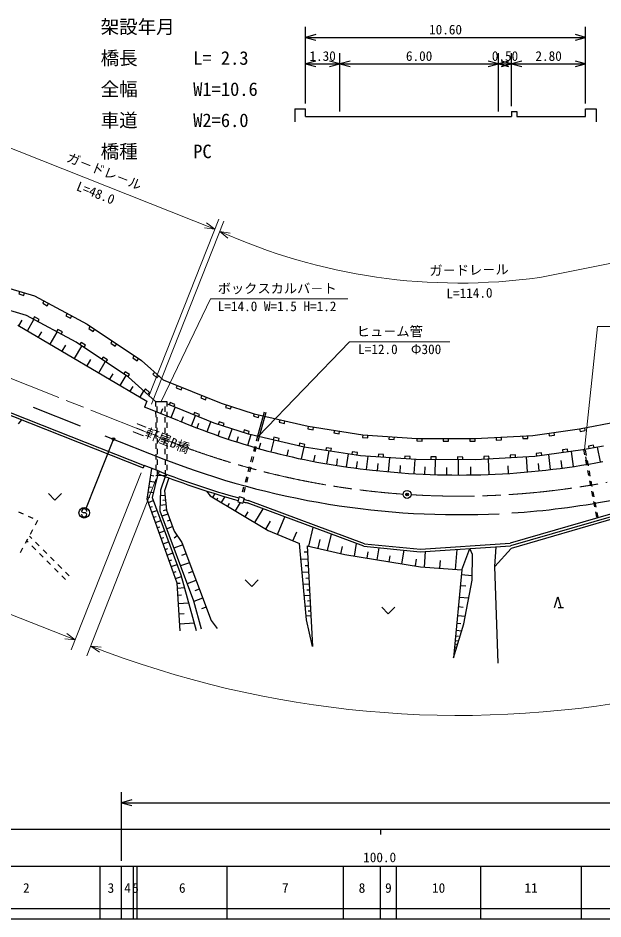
# Model space of a CAD drawing. Units: millimetres, scale not verified, with parts at other scales. Extents: x 0 to 700000, y -47500 to 447500.
# Drawn here: x 99432 to 210088, y 188000 to 358456 of the extents above; entities that cross this region are included whole.
import ezdxf
from ezdxf.enums import TextEntityAlignment as Align

# ---------------------------------------------------------------- set-up
doc = ezdxf.new("R2010")
doc.units = ezdxf.units.MM
doc.header["$LTSCALE"] = 1000
doc.header["$PDMODE"] = 32
doc.header["$PDSIZE"] = 500
doc.linetypes.add('CHAIN', pattern=[18.5, 12, -1.5, 3.5, -1.5])
doc.layers.add('作業ﾚｲﾔ1', color=7, linetype='Continuous', lineweight=25)
doc.layers.add('作業ﾚｲﾔ3', color=7, linetype='Continuous', lineweight=25)
doc.styles.add('@ＭＳ ゴシック', font='')
doc.styles.add('ＭＳ ゴシック', font='')
doc.styles.get('@ＭＳ ゴシック').set_extended_font_data('@MS Gothic')
doc.styles.get('ＭＳ ゴシック').set_extended_font_data('MS Gothic')

msp = doc.modelspace()

# ---------------------------------------------------------------- linework, layer by layer
at = {"layer": '作業ﾚｲﾔ1', "lineweight": 13}
for p, q in [((136692, 318514), (92988, 335804)), ((124184, 286898), (137428, 320373)), ((124673, 285414), (138358, 320006)), ((136692, 318514), (135086, 319706)), ((134705, 318743), (136692, 318514)), ((139576, 317770), (137602, 318096)), ((137602, 318096), (139148, 316827)), ((198115, 309372), (230264, 315838)), ((135840, 305328), (126513, 285932)), ((135840, 305328), (161840, 305328)), ((209052, 300121), (206577, 276826)), ((209052, 300121), (228052, 300121)), ((162134, 297204), (144884, 279305)), ((162134, 297204), (181134, 297204)), ((122753, 272408), (109510, 238933)), ((125573, 271293), (112476, 237774)), ((110245, 240793), (62822, 259554)), ((108259, 241022), (110245, 240793)), ((110245, 240793), (108639, 241985)), ((115192, 239415), (113204, 239636)), ((113204, 239636), (114815, 238451))]:
    msp.add_line(p, q, dxfattribs=at)
at = {"layer": '作業ﾚｲﾔ1'}
for p, q in [((83391, 311545), (102547, 305894)), ((101017, 302175), (81913, 307811)), ((99696, 306735), (99555, 306256)), ((99555, 306256), (100514, 305973)), ((100514, 305973), (100655, 306453)), ((102547, 305894), (112496, 300537)), ((104332, 304933), (104095, 304493)), ((104095, 304493), (104976, 304019)), ((104976, 304019), (105213, 304459)), ((110434, 297105), (101017, 302175)), ((102546, 301920), (102309, 301480)), ((103426, 301446), (102546, 301920)), ((108735, 302563), (108498, 302122)), ((108498, 302122), (109378, 301648)), ((109378, 301648), (109615, 302089)), ((99398, 300360), (123816, 285968)), ((99593, 300246), (100214, 301300)), ((101201, 299297), (102445, 301407)), ((103189, 301006), (103426, 301446)), ((112496, 300537), (122798, 293670)), ((113102, 300134), (112824, 299718)), ((103311, 298054), (103932, 299109)), ((105501, 296763), (106842, 299039)), ((106948, 299549), (106711, 299109)), ((107829, 299075), (106948, 299549)), ((107592, 298635), (107829, 299075)), ((112824, 299718), (113656, 299163)), ((113656, 299163), (113934, 299579)), ((120344, 290498), (110434, 297105)), ((111354, 297093), (111076, 296677)), ((112186, 296538), (111354, 297093)), ((117262, 297360), (116985, 296944)), ((116985, 296944), (117817, 296389)), ((117817, 296389), (118094, 296805)), ((107777, 295422), (108447, 296560)), ((110140, 294029), (111524, 296378)), ((111908, 296122), (112186, 296538)), ((112489, 292645), (113181, 293819)), ((114707, 291337), (115942, 293432)), ((115514, 294319), (115236, 293903)), ((116346, 293764), (115514, 294319)), ((116069, 293348), (116346, 293764)), ((121422, 294587), (121145, 294171)), ((121145, 294171), (121977, 293616)), ((121977, 293616), (122254, 294032)), ((122798, 293670), (126878, 290027)), ((75698, 292100), (123121, 273338)), ((75882, 292565), (123305, 273803)), ((119674, 291546), (119397, 291130)), ((120506, 290991), (119674, 291546)), ((116803, 290102), (117420, 291150)), ((118782, 288935), (119884, 290805)), ((120229, 290575), (120506, 290991)), ((125463, 285929), (120344, 290498)), ((125294, 291441), (124962, 291068)), ((124962, 291068), (125708, 290402)), ((125708, 290402), (126040, 290775)), ((126878, 290027), (137892, 285577)), ((120651, 287834), (121202, 288768)), ((123558, 288299), (123225, 287926)), ((124304, 287634), (123558, 288299)), ((129546, 288949), (129358, 288485)), ((129358, 288485), (130286, 288111)), ((130286, 288111), (130473, 288574)), ((122521, 286732), (123225, 287926)), ((123971, 287261), (124304, 287634)), ((134182, 287076), (133994, 286612)), ((133994, 286612), (134921, 286238)), ((134921, 286238), (135109, 286701)), ((102289, 284806), (111216, 281275)), ((123816, 285968), (123375, 284852)), ((129884, 282277), (123375, 284852)), ((125463, 285929), (127563, 285935)), ((125463, 285929), (125466, 284929)), ((125769, 283930), (125766, 284930)), ((127269, 283935), (127266, 284935)), ((127563, 285935), (127566, 284935)), ((136532, 281812), (127564, 285435)), ((128198, 285719), (128011, 285255)), ((129125, 285344), (128198, 285719)), ((128406, 282848), (129177, 284784)), ((128938, 284880), (129125, 285344)), ((137892, 285577), (144083, 283600)), ((138843, 285273), (138691, 284797)), ((138691, 284797), (139643, 284492)), ((139643, 284492), (139795, 284969)), ((125469, 283929), (125473, 282929)), ((126470, 283619), (126855, 284587)), ((127569, 283935), (127572, 282935)), ((130332, 282080), (130714, 283039)), ((132249, 281317), (133013, 283234)), ((132834, 283845), (132646, 283382)), ((133761, 283471), (132834, 283845)), ((133574, 283007), (133761, 283471)), ((144083, 283600), (143969, 283113)), ((143969, 283113), (144943, 282886)), ((144083, 283600), (154330, 281209)), ((145989, 283912), (144741, 279339)), ((144943, 282886), (145057, 283373)), ((146279, 283833), (145034, 279270)), ((100116, 282439), (99466, 281679)), ((125476, 281929), (125479, 280929)), ((125776, 281930), (125773, 282930)), ((127276, 281935), (127272, 282935)), ((127576, 281936), (127579, 280936)), ((133311, 280891), (133658, 281830)), ((135188, 280197), (135882, 282074)), ((143019, 279741), (136532, 281812)), ((137455, 282042), (137303, 281566)), ((138408, 281738), (137455, 282042)), ((138255, 281261), (138408, 281738)), ((148952, 282464), (148839, 281977)), ((148839, 281977), (149812, 281749)), ((149812, 281749), (149926, 282236)), ((205656, 280725), (212884, 282121)), ((125482, 279929), (125486, 278929)), ((125782, 279930), (125779, 280930)), ((127282, 279935), (127279, 280935)), ((127582, 279936), (127586, 278936)), ((137303, 279427), (137633, 280408)), ((139264, 278768), (139923, 280729)), ((142218, 280521), (142066, 280045)), ((143171, 280217), (142218, 280521)), ((142923, 277615), (143552, 279687)), ((143019, 279741), (143171, 280217)), ((153569, 277279), (143019, 279741)), ((154330, 281209), (154253, 280715)), ((154253, 280715), (155242, 280562)), ((154330, 281209), (164637, 279617)), ((155242, 280562), (155318, 281056)), ((159271, 280446), (159195, 279952)), ((159195, 279952), (160183, 279799)), ((160183, 279799), (160259, 280293)), ((164637, 279617), (164603, 279118)), ((164637, 279617), (174888, 278934)), ((165601, 279052), (165634, 279551)), ((196797, 279477), (205656, 280725)), ((199843, 279906), (199912, 279411)), ((199912, 279411), (200902, 279551)), ((200902, 279551), (200833, 280046)), ((205656, 280725), (205751, 280234)), ((205751, 280234), (206733, 280424)), ((206733, 280424), (206638, 280915)), ((117421, 278658), (112326, 265780)), ((115865, 279435), (127021, 275021)), ((125489, 277929), (125492, 276929)), ((125789, 277930), (125786, 278930)), ((127289, 277935), (127286, 278935)), ((127589, 277936), (127592, 276936)), ((140851, 278244), (141166, 279280)), ((144741, 279339), (144478, 278374)), ((145034, 279270), (144771, 278306)), ((145040, 276984), (145340, 278114)), ((147298, 276384), (147899, 278642)), ((147840, 279129), (147726, 278642)), ((148813, 278902), (147840, 279129)), ((148700, 278415), (148813, 278902)), ((152709, 277993), (152595, 277506)), ((153683, 277766), (152709, 277993)), ((164603, 279118), (165601, 279052)), ((169626, 279285), (169592, 278786)), ((169592, 278786), (170590, 278719)), ((170590, 278719), (170623, 279218)), ((174888, 278934), (174886, 278434)), ((174886, 278434), (175886, 278430)), ((174888, 278934), (185892, 278895)), ((175886, 278430), (175888, 278930)), ((179888, 278916), (179886, 278416)), ((179886, 278416), (180886, 278413)), ((180886, 278413), (180888, 278913)), ((184888, 278898), (184886, 278398)), ((184886, 278398), (185886, 278395)), ((185886, 278395), (185888, 278895)), ((185892, 278895), (196797, 279477)), ((189882, 279108), (189909, 278609)), ((189909, 278609), (190908, 278662)), ((190908, 278662), (190881, 279161)), ((194875, 279375), (194902, 278875)), ((194902, 278875), (195901, 278929)), ((195901, 278929), (195874, 279428)), ((125795, 275930), (125792, 276930)), ((127295, 275935), (127292, 276935)), ((144215, 277409), (143952, 276445)), ((144507, 277341), (144244, 276376)), ((150346, 275639), (150620, 276780)), ((153066, 275034), (153536, 277287)), ((153569, 277279), (153683, 277766)), ((164198, 275638), (153569, 277279)), ((157724, 277143), (157648, 276649)), ((158713, 276991), (157724, 277143)), ((157836, 274117), (158270, 276553)), ((158636, 276496), (158713, 276991)), ((162666, 276380), (162590, 275886)), ((163654, 276228), (162666, 276380)), ((163578, 275733), (163654, 276228)), ((206282, 276774), (197183, 275492)), ((198448, 276175), (197458, 276036)), ((198518, 275680), (198448, 276175)), ((203399, 276873), (202409, 276733)), ((202409, 276733), (202479, 276238)), ((203469, 276378), (203399, 276873)), ((204539, 273621), (204131, 276471)), ((210169, 277457), (206282, 276774)), ((206428, 276800), (206616, 275817)), ((206942, 275712), (206754, 276694)), ((208322, 277640), (207337, 277467)), ((207337, 277467), (207424, 276975)), ((208409, 277148), (208322, 277640)), ((209588, 274481), (209031, 277272)), ((125495, 275929), (125499, 274929)), ((125802, 273930), (125799, 274930)), ((127302, 273935), (127299, 274935)), ((127595, 275936), (127599, 274936)), ((143688, 275480), (143425, 274515)), ((143981, 275412), (143718, 274447)), ((155400, 274551), (155617, 275769)), ((159716, 273822), (159897, 275050)), ((161595, 273527), (161957, 275984)), ((163475, 273289), (163622, 274534)), ((174748, 274934), (164198, 275638)), ((165356, 273051), (165648, 275541)), ((167596, 275912), (167563, 275413)), ((168594, 275846), (167596, 275912)), ((168561, 275347), (168594, 275846)), ((169500, 272623), (169759, 275267)), ((172585, 275580), (172552, 275081)), ((173583, 275513), (172585, 275580)), ((173550, 275014), (173583, 275513)), ((174391, 272251), (174573, 274946)), ((185992, 274894), (174748, 274934)), ((177549, 275424), (177547, 274924)), ((178549, 275421), (177549, 275424)), ((178327, 272078), (178434, 274921)), ((178547, 274921), (178549, 275421)), ((182549, 275407), (182547, 274907)), ((183549, 275403), (182549, 275407)), ((182740, 272007), (182762, 274906)), ((183547, 274903), (183549, 275403)), ((197183, 275492), (185992, 274894)), ((188517, 275530), (187518, 275477)), ((187518, 275477), (187545, 274977)), ((188584, 272108), (188431, 275025)), ((188543, 275031), (188517, 275530)), ((193510, 275797), (192511, 275743)), ((192511, 275743), (192538, 275244)), ((193536, 275297), (193510, 275797)), ((195833, 272582), (195600, 275408)), ((197458, 276036), (197528, 275541)), ((200179, 273034), (199859, 275869)), ((202363, 273298), (202171, 274730)), ((206805, 274835), (206993, 273853)), ((207070, 274010), (206831, 275437)), ((207319, 273748), (207130, 274730)), ((123305, 273803), (123121, 273338)), ((126106, 272695), (123305, 273803)), ((123871, 267435), (124763, 273226)), ((125502, 273929), (125505, 272929)), ((125808, 271930), (125805, 272930)), ((127308, 271935), (127305, 272935)), ((127602, 273936), (127605, 272936)), ((143162, 273550), (142899, 272586)), ((143454, 273482), (143191, 272517)), ((167426, 272815), (167568, 274152)), ((171696, 272433), (171787, 273781)), ((176358, 272140), (176421, 273550)), ((180533, 272012), (180556, 273407)), ((185101, 272023), (185067, 273524)), ((192212, 272291), (192121, 273712)), ((198017, 272779), (197869, 274203)), ((207181, 272871), (207369, 271889)), ((207695, 271783), (207507, 272765)), ((124565, 271941), (125131, 271854)), ((125808, 271930), (124788, 267752)), ((125508, 271929), (127608, 271936)), ((126106, 272695), (125929, 272227)), ((127239, 271722), (126384, 269122)), ((127941, 271457), (127148, 269004)), ((142635, 271621), (142372, 270656)), ((142928, 271553), (142664, 270588)), ((124231, 269776), (124702, 269704)), ((124390, 270808), (125493, 270638)), ((142109, 269691), (141846, 268727)), ((142401, 269623), (142138, 268658)), ((207558, 270907), (207746, 269925)), ((208072, 269819), (207883, 270801)), ((105169, 268475), (106419, 267225)), ((107669, 268475), (106419, 267225)), ((123935, 267853), (124367, 267786)), ((124086, 268836), (125017, 268692)), ((124788, 267752), (130254, 253117)), ((126384, 269122), (126256, 265249)), ((127236, 268128), (126348, 268039)), ((127148, 269004), (127511, 265376)), ((135098, 268969), (135791, 268049)), ((135791, 268049), (146762, 261517)), ((136276, 267761), (136714, 268496)), ((137011, 267322), (137231, 267690)), ((137937, 266771), (138630, 267935)), ((141260, 267909), (140996, 266944)), ((141260, 267909), (142224, 267646)), ((142224, 267646), (141961, 266681)), ((207934, 268943), (208123, 267961)), ((208448, 267855), (208260, 268837)), ((129513, 251530), (123871, 267435)), ((124088, 266823), (125012, 267151)), ((124416, 265899), (124878, 266063)), ((127413, 266352), (126289, 266240)), ((127325, 267240), (126822, 267190)), ((139101, 266078), (139447, 266660)), ((140565, 265207), (141515, 266803)), ((140996, 266944), (141961, 266681)), ((164876, 258507), (142787, 266719)), ((164989, 258999), (142939, 267196)), ((208311, 266978), (208499, 265996)), ((208825, 265891), (208637, 266873)), ((99500, 265061), (100411, 264649)), ((101322, 264236), (102233, 263824)), ((111563, 264990), (111463, 265108)), ((111807, 264851), (111563, 264990)), ((112108, 264848), (111807, 264851)), ((112353, 264737), (112108, 264848)), ((112459, 264600), (112353, 264737)), ((124749, 264959), (125704, 265298)), ((126256, 265249), (132633, 248175)), ((127793, 264597), (126654, 264184)), ((127490, 265434), (126916, 265226)), ((127511, 265376), (128962, 261368)), ((142406, 264110), (142955, 265031)), ((144248, 263014), (145790, 265603)), ((211944, 264722), (192517, 259085)), ((212063, 264236), (192604, 258589)), ((208687, 265014), (208876, 264032)), ((209201, 263926), (209013, 264909)), ((103145, 263411), (102673, 262531)), ((103144, 263411), (103145, 263411)), ((125088, 264004), (125565, 264174)), ((125432, 263033), (126419, 263383)), ((128206, 263457), (127636, 263251)), ((146322, 261778), (147206, 263263)), ((148533, 260772), (149918, 264068)), ((212182, 263750), (192743, 258109)), ((102199, 261650), (101726, 260769)), ((125782, 262046), (126276, 262221)), ((126138, 261043), (127158, 261404)), ((127534, 261827), (128646, 262242)), ((128962, 261368), (130413, 259226)), ((146762, 261517), (152696, 259023)), ((151445, 259549), (152163, 261258)), ((154451, 258551), (155288, 262072)), ((157972, 257714), (158706, 260801)), ((101253, 259888), (100780, 259008)), ((101361, 259282), (101079, 259564)), ((102045, 259989), (101634, 260400)), ((103459, 258575), (102752, 259282)), ((126500, 260023), (127010, 260204)), ((126868, 258986), (127922, 259360)), ((129568, 260475), (128958, 260062)), ((130413, 259226), (135942, 244473)), ((156211, 258132), (156604, 259784)), ((100306, 258127), (99833, 257246)), ((102776, 257868), (102069, 258575)), ((104873, 257161), (104166, 257868)), ((127242, 257932), (127769, 258119)), ((130587, 258761), (128914, 258134)), ((153993, 244611), (152696, 259023)), ((154206, 257414), (153551, 257380)), ((154143, 258624), (155140, 239574)), ((154143, 258624), (161274, 256929)), ((160499, 257113), (160829, 258501)), ((163058, 256643), (163442, 259040)), ((164876, 258507), (175532, 257462)), ((164989, 258999), (175540, 257964)), ((165456, 256258), (165648, 257457)), ((167375, 255951), (167740, 258227)), ((172066, 255199), (172477, 257762)), ((175532, 257462), (192604, 258589)), ((175540, 257964), (192517, 259085)), ((176307, 254579), (176533, 257528)), ((182204, 254125), (182497, 257922)), ((183366, 254036), (184892, 258080)), ((185411, 256929), (184892, 258080)), ((189615, 254675), (189911, 258411)), ((192743, 258109), (189615, 254675)), ((104191, 256455), (103484, 257161)), ((105606, 255041), (104898, 255748)), ((106287, 255747), (105580, 256454)), ((127622, 256860), (128711, 257247)), ((128009, 255771), (128553, 255964)), ((131215, 257088), (130378, 256774)), ((154275, 256105), (152965, 256036)), ((161274, 256929), (175586, 254635)), ((169651, 255586), (169833, 256724)), ((174629, 254788), (174835, 256069)), ((179256, 254352), (179369, 255827)), ((185361, 252091), (185411, 256929)), ((107021, 253627), (106313, 254334)), ((107701, 254332), (106994, 255039)), ((128401, 254664), (129527, 255063)), ((131843, 255412), (130165, 254783)), ((154341, 254843), (153732, 254811)), ((175586, 254635), (183366, 254036)), ((183366, 254036), (181820, 237380)), ((190240, 236419), (189615, 254675)), ((108435, 252214), (107728, 252921)), ((109116, 252918), (108408, 253625)), ((128801, 253538), (129363, 253738)), ((129200, 252413), (130336, 252816)), ((130254, 253117), (133110, 242608)), ((132471, 253735), (131632, 253420)), ((154404, 253626), (153188, 253562)), ((154466, 252453), (153900, 252424)), ((183289, 253203), (185370, 253010)), ((130113, 242537), (129513, 251530)), ((129514, 251524), (130090, 251562)), ((129574, 250617), (130909, 250706)), ((133100, 252055), (131419, 251425)), ((142382, 252152), (143632, 250902)), ((144882, 252152), (143632, 250902)), ((154525, 251323), (153394, 251264)), ((183096, 251122), (184136, 251025)), ((183765, 243813), (185361, 252091)), ((129663, 249282), (130330, 249327)), ((133730, 250374), (132890, 250059)), ((154637, 249183), (153587, 249128)), ((154582, 250233), (154057, 250206)), ((182891, 248915), (184716, 248746)), ((200941, 246958), (201541, 248958)), ((201541, 248958), (202141, 246958)), ((129770, 247678), (131697, 247807)), ((132633, 248175), (134075, 242870)), ((134361, 248691), (132666, 248056)), ((154741, 247195), (153765, 247144)), ((154690, 248171), (154202, 248145)), ((129898, 245751), (130862, 245815)), ((134996, 246996), (134148, 246679)), ((154790, 246254), (154337, 246230)), ((168227, 247002), (169477, 245752)), ((170727, 247002), (169477, 245752)), ((182721, 247090), (183634, 247005)), ((201641, 246958), (202641, 246958)), ((130027, 243824), (132731, 244004)), ((135942, 244473), (137082, 242953)), ((154838, 245347), (153931, 245300)), ((155140, 239574), (153993, 244611)), ((181820, 237380), (183765, 243813)), ((182431, 243960), (183173, 243891)), ((182569, 245444), (184053, 245306)), ((182307, 242621), (183375, 242522)), ((182129, 240703), (182806, 240640)), ((182208, 241553), (182742, 241503)), ((182016, 239486), (182445, 239446)), ((182066, 240025), (182404, 239994)), ((40000, 205000), (579000, 205000)), ((168000, 205000), (168000, 204000)), ((68000, 198000), (579000, 198000)), ((115000, 188000), (115000, 198000)), ((119000, 188000), (119000, 198000)), ((121300, 188000), (121300, 198000)), ((122000, 188000), (122000, 198000)), ((139000, 188000), (139000, 198000)), ((161000, 188000), (161000, 198000)), ((168000, 188000), (168000, 198000)), ((171000, 188000), (171000, 198000)), ((187000, 188000), (187000, 198000)), ((206000, 188000), (206000, 198000)), ((40000, 190000), (579000, 190000)), ((40000, 188000), (579000, 188000))]:
    msp.add_line(p, q, dxfattribs=at)
at = {"layer": '作業ﾚｲﾔ1', "linetype": 'CHAIN', "lineweight": 13}
msp.add_line((78786, 297868), (128302, 278279), dxfattribs=at)
at = {"layer": '作業ﾚｲﾔ1'}
for centre, radius in [((117476, 278798), 150), ((117476, 278798), 120), ((117476, 278798), 90), ((117476, 278798), 60), ((117476, 278798), 30), ((173027, 268318), 750), ((111958, 264850), 1000)]:
    msp.add_circle(centre, radius, dxfattribs=at)
at = {"layer": '作業ﾚｲﾔ1', "lineweight": 13}
for radius, start, end in [(109683, 245.61351, 277.97945), (191487, 248.65916, 280.8172)]:
    msp.add_arc((182889, 417993), radius, start, end, dxfattribs=at)
at = {"layer": '作業ﾚｲﾔ1'}
for centre, radius, start, end in [((179571, 400338), 128090, 247.17583, 264.14479), ((182889, 417993), 153500, 248.65636, 272.8286), ((182889, 417993), 146000, 263.55601, 280.73661), ((182889, 417993), 156500, 248.65636, 254.49848), ((182889, 417993), 156000, 248.65442, 254.49772), ((182889, 417993), 156500, 254.86459, 255.15272), ((182889, 417993), 156000, 254.865, 255.16161), ((182889, 417993), 153500, 273.72444, 280.75233), ((111959, 264604), 500, 179.55488, 359.55488), ((111963, 265104), 500, 359.55488, 179.55488)]:
    msp.add_arc(centre, radius, start, end, dxfattribs=at)
at = {"layer": '作業ﾚｲﾔ1', "linetype": 'CHAIN', "lineweight": 13}
for start, end in [(248.65916, 265.94356), (266.51652, 280.74514)]:
    msp.add_arc((182889, 417993), 150000, start, end, dxfattribs=at)
at = {"layer": '作業ﾚｲﾔ1'}
for p in [(117476, 278798), (173027, 268318)]:
    msp.add_point(p, dxfattribs=at)
at = {"layer": '作業ﾚｲﾔ3'}
for p, q in [((153812, 342299), (153812, 356799)), ((206812, 342299), (206812, 356799)), ((155744, 355316), (153812, 354799)), ((153812, 354799), (206812, 354799)), ((153812, 354799), (155744, 354281)), ((206812, 354799), (204881, 355316)), ((204881, 354281), (206812, 354799)), ((160312, 340799), (160312, 351799)), ((190312, 340799), (190312, 351799)), ((192812, 341799), (192812, 351799)), ((155744, 350316), (153812, 349799)), ((153812, 349799), (160312, 349799)), ((153812, 349799), (155744, 349281)), ((160312, 349799), (158381, 350316)), ((158381, 349281), (160312, 349799)), ((162244, 350316), (160312, 349799)), ((160312, 349799), (190312, 349799)), ((160312, 349799), (162244, 349281)), ((190312, 349799), (188381, 350316)), ((188381, 349281), (190312, 349799)), ((192244, 350316), (190312, 349799)), ((190312, 349799), (192812, 349799)), ((190312, 349799), (192244, 349281)), ((192812, 349799), (190881, 350316)), ((190881, 349281), (192812, 349799)), ((194744, 350316), (192812, 349799)), ((192812, 349799), (206812, 349799)), ((192812, 349799), (194744, 349281)), ((206812, 349799), (204881, 350316)), ((204881, 349281), (206812, 349799)), ((151812, 341299), (153812, 341299)), ((151812, 341299), (151812, 338799)), ((153812, 339799), (153812, 341299)), ((206812, 339799), (206812, 341299)), ((206812, 341299), (208812, 341299)), ((208812, 341299), (208812, 338799)), ((153812, 339799), (160312, 339799)), ((160312, 339799), (190312, 339799)), ((190312, 339799), (192812, 339799)), ((192812, 340799), (192812, 339799)), ((192812, 340799), (193812, 340799)), ((193812, 340799), (193812, 339799)), ((193812, 339799), (206812, 339799)), ((119000, 199000), (119000, 212000)), ((120932, 210518), (119000, 210000)), ((119000, 210000), (556000, 210000)), ((119000, 210000), (120932, 209482))]:
    msp.add_line(p, q, dxfattribs=at)

# ---------------------------------------------------------------- texts
at = {"layer": '作業ﾚｲﾔ1', "style": 'ＭＳ ゴシック'}
for rotation, p in [(338.415, (115208, 328089)), (0.997, (184781, 309327))]:
    msp.add_text('ガ－ドレ－ル', height=1833, rotation=rotation, dxfattribs=at).set_placement(p, align=Align.BOTTOM_CENTER)
at = {"layer": '作業ﾚｲﾔ1', "style": '@ＭＳ ゴシック'}
for s, rotation, p in [('L=48.0', 338.415, (114472, 326229)), ('L=114.0', 0.997, (184816, 307327))]:
    msp.add_text(s, height=1833, rotation=rotation, dxfattribs=at).set_placement(p, align=Align.TOP_CENTER)
at = {"layer": '作業ﾚｲﾔ1', "style": 'ＭＳ ゴシック'}
for s, p in [('ボックスカルバ－ト', (137215, 305828)), ('ヒュ－ム管', (163509, 297704))]:
    msp.add_text(s, height=1833, dxfattribs=at).set_placement(p, align=Align.BOTTOM_LEFT)
msp.add_text('L=14.0 W=1.5 H=1.2', height=1833, dxfattribs=at).set_placement((137215, 304828), align=Align.TOP_LEFT)
msp.add_text('L=12.0\u3000Φ300', height=1833, dxfattribs=at).set_placement((171634, 296704), align=Align.TOP_CENTER)
msp.add_text('三軒屋B橋', height=1833, rotation=338.415, dxfattribs=at).set_placement((126550, 278972), align=Align.MIDDLE_CENTER)
for s, p in [('100.0', (167844, 198195)), ('2', (101000, 192405)), ('3', (117000, 192405)), ('4', (120150, 192405)), ('5', (121650, 192405)), ('6', (130500, 192405)), ('7', (150000, 192405)), ('8', (164500, 192405)), ('9', (169500, 192405)), ('10', (179000, 192405)), ('11', (196500, 192405))]:
    msp.add_text(s, height=1833, dxfattribs=at).set_placement(p, align=Align.BOTTOM_CENTER)
at = {"layer": '作業ﾚｲﾔ3', "style": 'ＭＳ ゴシック'}
for s, height, p in [('架設年月\u3000', 2566, (115065, 354732)), ('10.60', 1833, (177187, 354799)), ('橋長\u3000\u3000\u3000L= 2.3', 2566, (115065, 348841)), ('1.30', 1833, (154562, 349799)), ('6.00', 1833, (172812, 349799)), ('0.50', 1833, (189062, 349799)), ('2.80', 1833, (197312, 349799)), ('全幅\u3000\u3000\u3000W1=10.6', 2566, (115065, 342950)), ('車道\u3000\u3000\u3000W2=6.0', 2566, (115065, 337059)), ('橋種\u3000\u3000\u3000PC', 2566, (115065, 331168))]:
    msp.add_text(s, height=height, dxfattribs=at).set_placement(p, align=Align.BOTTOM_LEFT)

doc.saveas('drawing.dxf')
